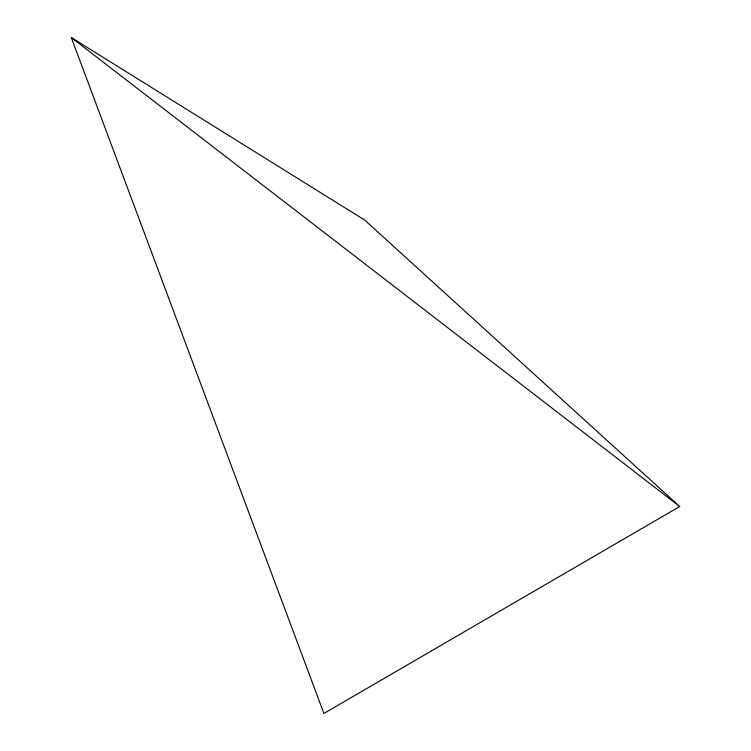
<?xml version="1.0" encoding="UTF-8"?>
<svg xmlns="http://www.w3.org/2000/svg" width="751" height="751" viewBox="0 0 751 751"><rect width="100%" height="100%" fill="white"/><g stroke="black" fill="none" stroke-linecap="round" stroke-linejoin="round"><path stroke-width="1.13" d="M679.702 506.521L323.906 713.45L71.298 37.55L364.714 220.09L679.702 506.521L71.298 37.55"/></g></svg>
